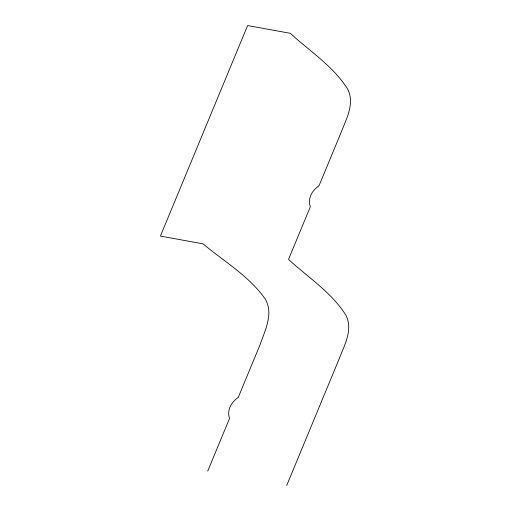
<?xml version="1.0" encoding="UTF-8"?>
<svg xmlns="http://www.w3.org/2000/svg" width="511" height="511" viewBox="0 0 511 511"><rect width="100%" height="100%" fill="white"/><g stroke="black" fill="none" stroke-linecap="round" stroke-linejoin="round"><path stroke-width="0.77" d="M207.721 471.085L229.528 418.452C226.66 409.918 231.349 402.208 238.247 397.398L260.048 344.765C264.934 330.496 273.819 313.843 265.305 299.165C249.33 276.138 224.176 261.696 203.116 243.856L160.409 236.088L247.618 25.55L290.325 33.311C309.775 51.311 333.306 66.226 347.614 89.01C355.196 103.586 346.056 119.37 340.85 133.058L319.049 185.691C312.132 190.488 307.43 198.211 310.33 206.744L288.523 259.384C307.973 277.377 331.505 292.292 345.819 315.076C353.401 329.652 344.261 345.436 339.055 359.124L286.728 485.45"/></g></svg>
